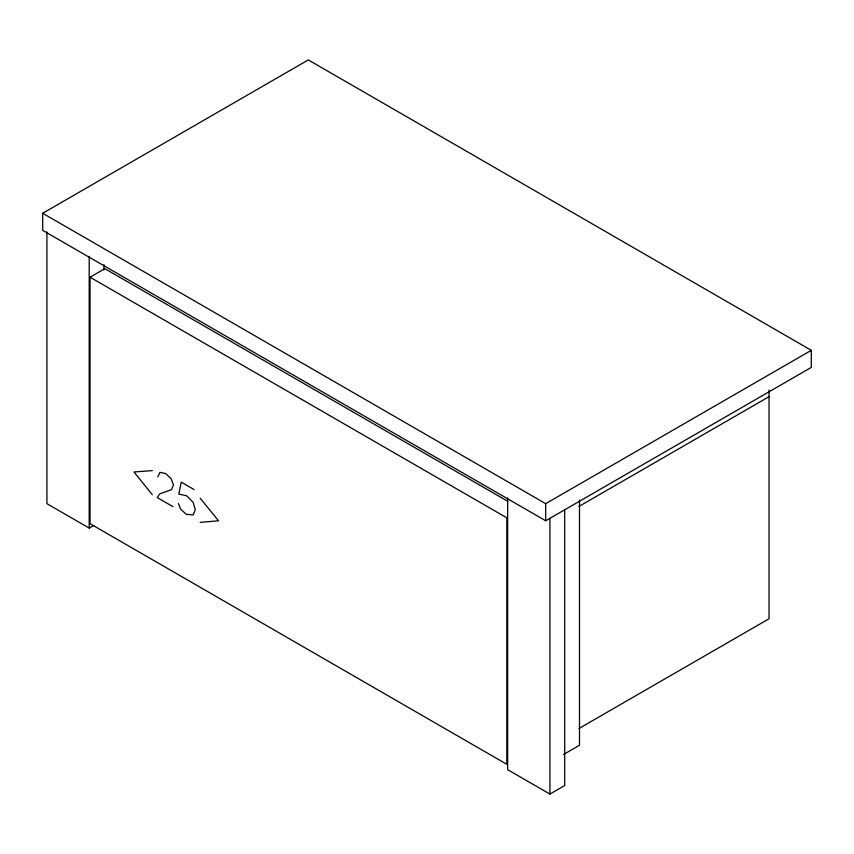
<?xml version="1.0" encoding="UTF-8"?>
<svg xmlns="http://www.w3.org/2000/svg" width="854" height="854" viewBox="0 0 854 854"><rect width="100%" height="100%" fill="white"/><g stroke="black" fill="none" stroke-linecap="round" stroke-linejoin="round"><path stroke-width="1.28" d="M157.819 476.874L159.965 472.337L165.612 473.511L171.035 478.614L173.501 484.858L171.611 489.555L159.602 493.986L157.253 497.583L172.999 506.668M42.7 213.276L308.305 59.929L811.3 350.321L811.3 367.401L545.695 520.759L42.7 230.356L42.7 213.276L545.695 503.668L811.3 350.321M90.044 277.208L506.806 517.823L506.806 764.298L90.044 523.683L90.044 277.208L104.839 268.668L507.746 501.287M46.927 231.914L46.927 503.679L89.2 528.082L93.748 525.456M578.905 506.465L769.027 396.694M578.905 728.537L769.027 618.766L769.027 390.139M563.512 754.498L579.503 745.264L579.503 500.145M507.65 497.903L507.65 769.667L549.923 794.071L564.707 785.531L564.707 509.774M200.199 522.37L218.539 520.791L200.199 498.234M152.332 470.597L134.003 471.984L152.332 494.744M194.136 489.588L181.24 482.136L178.806 494.071L186.642 495.779L193.175 502.365L195.278 509.742L193.175 514.93L186.257 514.322L180.621 509.027L178.422 503.497M549.923 518.314L549.923 794.071M545.695 503.668L545.695 520.759M103.985 264.729L103.985 269.971M89.2 256.317L89.2 528.082"/></g></svg>
